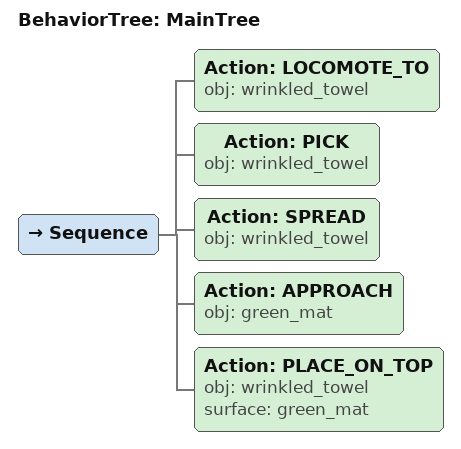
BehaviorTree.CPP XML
<root main_tree_to_execute="MainTree">
  <BehaviorTree ID="MainTree">
    <Sequence>
      <!-- Locomote to wrinkled_towel -->
      <Action ID="LOCOMOTE_TO" obj="wrinkled_towel" />
      <!-- Pick wrinkled_towel -->
      <Action ID="PICK" obj="wrinkled_towel" />
      <!-- Spread wrinkled_towel -->
      <Action ID="SPREAD" obj="wrinkled_towel" />
      <!-- Approach green_mat -->
      <Action ID="APPROACH" obj="green_mat" />
      <!-- Place wrinkled_towel on green_mat -->
      <Action ID="PLACE_ON_TOP" obj="wrinkled_towel" surface="green_mat" />
    </Sequence>
  </BehaviorTree>
</root>
